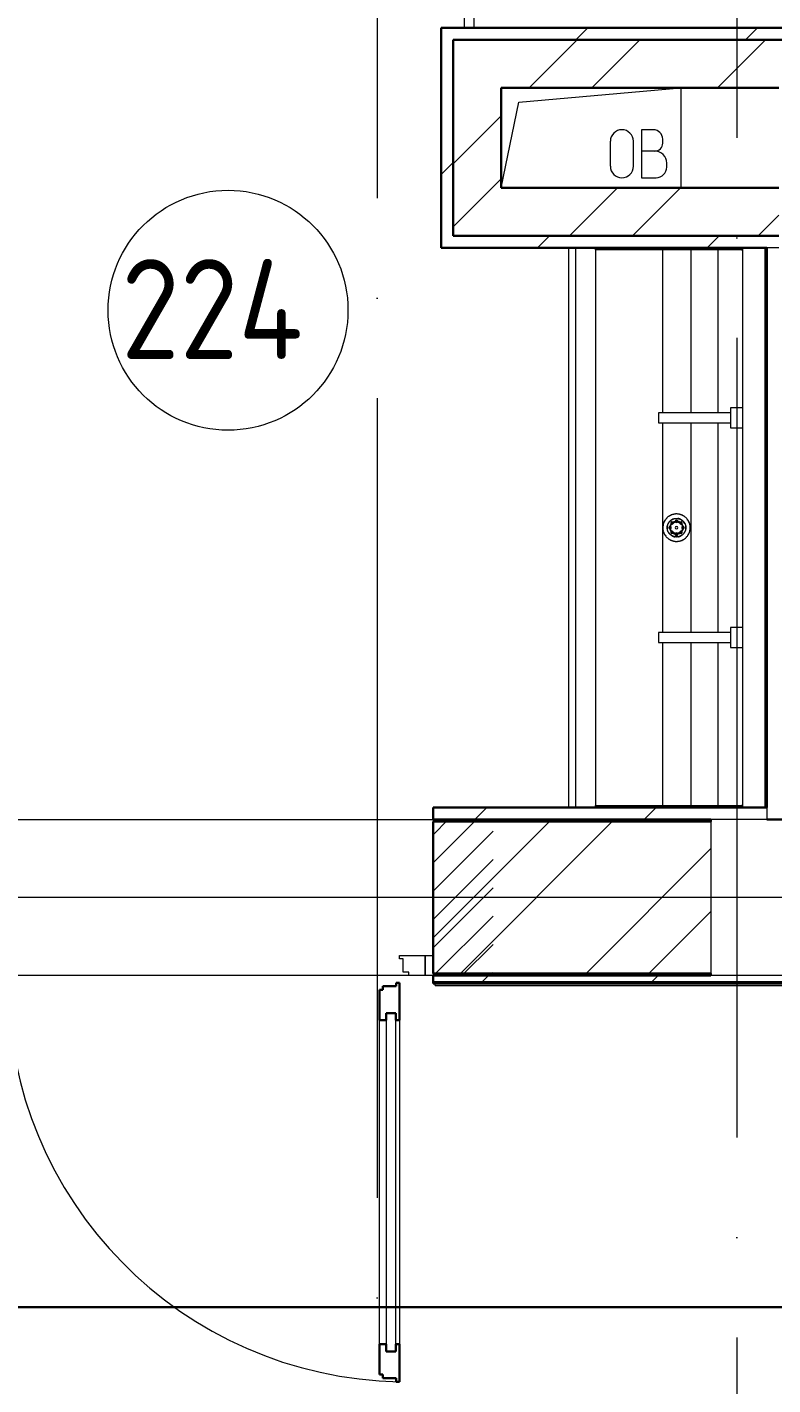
# Model space of a CAD drawing. Header units: millimetres. Extents: x -421858 to 614926, y -468665 to 141641.
# Drawn here: x 148601 to 150466, y -11256 to -7860 of the extents above; entities that cross this region are included whole.
import ezdxf

# ---------------------------------------------------------------- set-up
doc = ezdxf.new("R2010")
doc.units = ezdxf.units.MM
doc.linetypes.add('ADSK_Линия сетки', pattern=[25, 20, -2.5, 0, -2.5])
doc.linetypes.add('ADSK_Штриховая_ш2 п1_5', pattern=[4.5, 3, -1.5])
for name, color, linetype, lineweight in [('Витраж', 7, 'Continuous', 9), ('Двери', 252, 'Continuous', 9), ('лс', 5, 'Continuous', 30), ('Марки помещений', 252, 'Continuous', 20), ('Ограждение', 252, 'Continuous', 9), ('Оси', 252, 'Continuous', 9), ('Перекрытие', 252, 'Continuous', 18), ('Сантехника', 252, 'Continuous', 9), ('Стены внутренние', 7, 'Continuous', 18), ('Стены наружные', 7, 'Continuous', 18), ('Стены штриховка', 252, 'Continuous', 9)]:
    doc.layers.add(name, color=color, linetype=linetype, lineweight=lineweight)
doc.layers.add('Двери открывание', color=7, linetype='Continuous', lineweight=9, true_color=0xc0c0c0)
doc.styles.add('GOST Common_2', font='', dxfattribs={"width": 0.9, "height": 250})
doc.styles.get('GOST Common_2').set_extended_font_data('GOST type B')

# ---------------------------------------------------------------- blocks, each defined once
blk = doc.blocks.new('2 этаж')
at = {"layer": 'Двери', "lineweight": 18, "true_color": 0x636466}
h = blk.add_hatch(dxfattribs=at)
h.set_pattern_fill('FP_2', color=251, angle=180, style=0, pattern_type=2)
h.set_pattern_definition([(225, (149176.006, -10037.253), (35.3553, -35.3553), [])])
h.paths.add_polyline_path([(149616, -10232.3), (149766, -10232.3), (149766, -9842.3), (149616, -9842.3), (149616, -10054.3)])
h.paths.add_polyline_path([(148486, -10232.3), (148486, -9842.3), (148336, -9842.3), (148336, -10232.3)])
at = {"color": 251, "lineweight": 18, "true_color": 0x636466}
for p, q in [((149830.6, -8048.1), (150236, -8012.3)), ((150236, -8012.3), (150236, -8262.3)), ((149786, -8262.3), (149830.6, -8048.1)), ((150059.6, -8208.3), (150059.6, -8145.7)), ((150117, -8208.3), (150117, -8145.7)), ((150167.2, -8117), (150137.2, -8117)), ((150137.2, -8117), (150137.2, -8237)), ((150190.5, -8150.3), (150190.5, -8140.3)), ((150170.5, -8170.3), (150137.2, -8170.3)), ((150200.5, -8210.3), (150200.5, -8200.3)), ((150137.2, -8237), (150173.8, -8237))]:
    blk.add_line(p, q, dxfattribs=at)
for centre, radius, start, end in [((150088.3, -8145.7), 28.7, 0, 180), ((150167.2, -8140.3), 23.3, 0, 90), ((150170.5, -8150.3), 20, 270, 0), ((150170.5, -8200.3), 30, 0, 90), ((150088.3, -8208.3), 28.7, 180, 0), ((150173.8, -8210.3), 26.7, 270, 0)]:
    blk.add_arc(centre, radius, start, end, dxfattribs=at)
at = {"layer": 'Витраж', "color": 251, "lineweight": 18, "true_color": 0x636466}
for p, q in [((149693.5, -7837.3), (149693.5, -7862.3)), ((149718.5, -7862.3), (149718.5, -7837.3)), ((149693.5, -7862.3), (149718.5, -7862.3))]:
    blk.add_line(p, q, dxfattribs=at)
at = {"layer": 'Двери', "color": 251, "linetype": 'ADSK_Штриховая_ш2 п1_5', "true_color": 0x636466}
for p, q in [((149766, -9842.3), (149616, -9842.3)), ((149616, -9842.3), (149616, -10232.3)), ((149616, -10232.3), (149766, -10232.3))]:
    blk.add_line(p, q, dxfattribs=at)
at = {"layer": 'Двери', "color": 251, "true_color": 0x636466}
for p, q in [((149532, -10182.3), (149596, -10182.3)), ((149532, -10190.3), (149532, -10182.3)), ((149596, -10182.3), (149616, -10182.3)), ((149596, -10232.3), (149596, -10182.3)), ((149596, -10182.3), (149596, -10232.3)), ((149616, -10182.3), (149616, -10232.3)), ((149541, -10190.3), (149532, -10190.3)), ((149541, -10224.3), (149541, -10190.3)), ((149555, -10224.3), (149541, -10224.3)), ((149555, -10232.3), (149555, -10224.3)), ((149596, -10232.3), (149555, -10232.3)), ((149616, -10232.3), (149596, -10232.3)), ((149482, -11154.3), (149482, -10344.3)), ((149499, -10326.3), (149499, -11172.3)), ((149523, -10326.3), (149499, -10326.3)), ((149523, -11172.3), (149523, -10326.3)), ((149532, -10344.3), (149532, -11154.3)), ((149499, -11172.3), (149523, -11172.3))]:
    blk.add_line(p, q, dxfattribs=at)
at = {"layer": 'Двери', "color": 251, "lineweight": 30, "true_color": 0x636466}
for p, q in [((149524, -10250.3), (149532, -10250.3)), ((149524, -10259.3), (149524, -10250.3)), ((149532, -10250.3), (149532, -10344.3)), ((149482, -10268.3), (149490, -10268.3)), ((149482, -10344.3), (149482, -10268.3)), ((149490, -10268.3), (149490, -10259.3)), ((149490, -10259.3), (149524, -10259.3)), ((149482, -10344.3), (149499, -10344.3)), ((149499, -10344.3), (149499, -10326.3)), ((149499, -10326.3), (149523, -10326.3)), ((149523, -10326.3), (149523, -10344.3)), ((149523, -10344.3), (149532, -10344.3)), ((149482, -11230.3), (149482, -11154.3)), ((149482, -11154.3), (149499, -11154.3)), ((149499, -11154.3), (149499, -11172.3)), ((149523, -11154.3), (149532, -11154.3)), ((149523, -11172.3), (149523, -11154.3)), ((149532, -11154.3), (149532, -11248.3)), ((149499, -11172.3), (149523, -11172.3)), ((149490, -11230.3), (149482, -11230.3)), ((149490, -11239.3), (149490, -11230.3)), ((149524, -11239.3), (149490, -11239.3)), ((149524, -11248.3), (149524, -11239.3)), ((149532, -11248.3), (149524, -11248.3))]:
    blk.add_line(p, q, dxfattribs=at)
at = {"layer": 'Двери открывание', "color": 251, "true_color": 0x636466}
blk.add_arc((149550, -10250.3), 998, 180, 268.9666, dxfattribs=at)
at = {"layer": 'Марки помещений', "color": 251, "true_color": 0x636466}
blk.add_circle((149103.1, -8568.4), 300, dxfattribs=at)
at = {"layer": 'Ограждение', "color": 251, "true_color": 0x636466}
for q in [(149621, -10252.2), (151151, -10257.3)]:
    blk.add_line((149621, -10257.3), q, dxfattribs=at)
at = {"layer": 'Оси', "color": 251, "linetype": 'ADSK_Линия сетки', "ltscale": 100, "true_color": 0x636466}
for p, q in [((149476, 33713.4), (149476, -32263.4)), ((150376, -1137.3), (150376, -30993.4)), ((170543.3, -10037.3), (93565.9, -10037.3))]:
    blk.add_line(p, q, dxfattribs=at)
at = {"layer": 'Перекрытие', "color": 251, "ltscale": 100, "true_color": 0x636466}
blk.add_line((150236, -8012.3), (150236, -8262.3), dxfattribs=at)
at = {"layer": 'Сантехника', "color": 251, "true_color": 0x636466}
for p, q in [((149955, -8412.3), (149955, -9812.3)), ((149972, -8412.3), (149972, -9812.3)), ((150022, -8417.3), (150022, -8412.3)), ((150022, -8417.3), (150022, -9807.3)), ((150379.1, -8417.3), (150022, -8417.3)), ((150189.9, -8417.3), (150189.9, -8824.8)), ((150260.6, -8417.3), (150260.6, -8824.8)), ((150328.6, -8417.3), (150328.6, -8824.8)), ((150379.1, -8412.3), (150379.1, -8417.3)), ((150387.6, -8417.3), (150379.1, -8417.3)), ((150387.6, -8417.3), (150390, -8417.3)), ((150390, -8412.3), (150390, -8417.3)), ((150390, -8417.3), (150390, -8412.3)), ((150390, -8417.3), (150390, -9807.3)), ((150446, -8412.3), (150446, -9812.3)), ((150360, -8824.8), (150180, -8824.8)), ((150180, -8824.8), (150180, -8849.8)), ((150390, -8812.3), (150360, -8812.3)), ((150360, -8812.3), (150360, -8862.3)), ((150180, -8849.8), (150360, -8849.8)), ((150189.9, -8849.8), (150189.9, -9374.8)), ((150260.6, -8849.8), (150260.6, -9374.8)), ((150328.6, -8849.7), (150328.6, -9374.8)), ((150360, -8862.3), (150390, -8862.3)), ((150390, -9362.3), (150360, -9362.3)), ((150360, -9362.3), (150360, -9412.3)), ((150360, -9374.8), (150180, -9374.8)), ((150180, -9374.8), (150180, -9399.8)), ((150180, -9399.8), (150360, -9399.8)), ((150189.9, -9399.8), (150189.9, -9807.3)), ((150260.6, -9399.8), (150260.6, -9807.3)), ((150328.6, -9399.7), (150328.6, -9807.3)), ((150360, -9412.3), (150390, -9412.3)), ((150022, -9812.3), (150022, -9807.3)), ((150022, -9807.3), (150379.1, -9807.3)), ((150379.1, -9807.3), (150387.6, -9807.3)), ((150379.1, -9807.3), (150379.1, -9812.3)), ((150390, -9807.3), (150387.6, -9807.3)), ((150390, -9807.3), (150390, -9812.3)), ((150390, -9812.3), (150390, -9807.3))]:
    blk.add_line(p, q, dxfattribs=at)
at = {"layer": 'Сантехника', "color": 251, "true_color": 0x636466, "flags": 128}
for points in [[(150259.3, -9112.3), (150259.3, -9110.9), (150259.2, -9109.5), (150259.1, -9108.1), (150258.9, -9106.8), (150258.6, -9105.4), (150258.3, -9104.1), (150258, -9102.8), (150257.6, -9101.5), (150257.1, -9100.2), (150256.6, -9098.9), (150256, -9097.6), (150255.4, -9096.4), (150254.8, -9095.2), (150254.1, -9094), (150253.3, -9092.9), (150252.5, -9091.8), (150251.7, -9090.7), (150250.8, -9089.6), (150249.9, -9088.6), (150248.9, -9087.6), (150247.9, -9086.7), (150246.9, -9085.8), (150245.8, -9085), (150244.7, -9084.2), (150243.5, -9083.4), (150242.4, -9082.7), (150241.2, -9082), (150239.9, -9081.4), (150238.7, -9080.8), (150237.4, -9080.3), (150236.1, -9079.8), (150234.8, -9079.4), (150233.5, -9079), (150232.2, -9078.7), (150230.8, -9078.5), (150229.5, -9078.2), (150228.1, -9078.1), (150226.7, -9078), (150225.4, -9078), (150224, -9078), (150222.6, -9078), (150221.3, -9078.2), (150219.9, -9078.3), (150218.6, -9078.6), (150217.2, -9078.9), (150215.9, -9079.2), (150214.6, -9079.6), (150213.3, -9080), (150212, -9080.5), (150210.7, -9081.1), (150209.5, -9081.7), (150208.3, -9082.3), (150207.1, -9083), (150205.9, -9083.7), (150204.8, -9084.5), (150203.7, -9085.4), (150202.7, -9086.2), (150201.6, -9087.1), (150200.7, -9088.1), (150199.7, -9089.1), (150198.8, -9090.1), (150197.9, -9091.2), (150197.1, -9092.3), (150196.3, -9093.4), (150195.6, -9094.6), (150194.9, -9095.8), (150194.3, -9097), (150193.7, -9098.2), (150193.2, -9099.5), (150192.7, -9100.8), (150192.3, -9102.1), (150191.9, -9103.4), (150191.5, -9104.7), (150191.3, -9106.1), (150191, -9107.4), (150190.9, -9108.8), (150190.8, -9110.1), (150190.7, -9111.5), (150190.7, -9112.3)], [(150201.7, -9112.3), (150201.7, -9111.3), (150201.8, -9110.4), (150201.9, -9109.5), (150202, -9108.5), (150202.2, -9107.6), (150202.4, -9106.7), (150202.6, -9105.8), (150202.9, -9104.9), (150203.2, -9104), (150203.5, -9103.2), (150203.9, -9102.3), (150204.3, -9101.5), (150204.8, -9100.7), (150205.3, -9099.9), (150205.8, -9099.1), (150206.3, -9098.3), (150206.9, -9097.6), (150207.5, -9096.9), (150208.1, -9096.2), (150208.8, -9095.5), (150209.5, -9094.9), (150210.2, -9094.3), (150210.9, -9093.7), (150211.6, -9093.2), (150212.4, -9092.6), (150213.2, -9092.2), (150214, -9091.7), (150214.9, -9091.3), (150215.7, -9090.9), (150216.6, -9090.5), (150217.4, -9090.2), (150218.3, -9089.9), (150219.2, -9089.7), (150220.1, -9089.5), (150221, -9089.3), (150222, -9089.2), (150222.9, -9089), (150223.8, -9089), (150224.8, -9089), (150225.7, -9089), (150226.6, -9089), (150227.5, -9089.1), (150228.5, -9089.2), (150229.4, -9089.4), (150230.3, -9089.6), (150231.2, -9089.8), (150232.1, -9090.1), (150233, -9090.4), (150233.8, -9090.7), (150234.7, -9091.1), (150235.5, -9091.5), (150236.4, -9091.9), (150237.2, -9092.4), (150238, -9092.9), (150238.7, -9093.4), (150239.5, -9094), (150240.2, -9094.6), (150240.9, -9095.2), (150241.5, -9095.8), (150242.2, -9096.5), (150242.8, -9097.2), (150243.4, -9097.9), (150243.9, -9098.7), (150244.5, -9099.5), (150245, -9100.2), (150245.4, -9101.1), (150245.9, -9101.9), (150246.3, -9102.7), (150246.6, -9103.6), (150247, -9104.4), (150247.3, -9105.3), (150247.5, -9106.2), (150247.7, -9107.1), (150247.9, -9108), (150248.1, -9109), (150248.2, -9109.9), (150248.3, -9110.8), (150248.3, -9111.8), (150248.3, -9112.3)], [(150204.6, -9101.6), (150205, -9100.8), (150205.5, -9100), (150206, -9099.2), (150206.5, -9098.5), (150207.1, -9097.8), (150207.7, -9097.1), (150208.3, -9096.4), (150209, -9095.7), (150209.6, -9095.1), (150210.3, -9094.5), (150211, -9093.9)], [(150208.5, -9095.8), (150207.8, -9096.5), (150207.2, -9097.2), (150206.6, -9097.9), (150206.1, -9098.7), (150205.5, -9099.5), (150205, -9100.2), (150204.6, -9101.1)], [(150208.8, -9112.3), (150208.8, -9111.6), (150208.9, -9111), (150208.9, -9110.3), (150209, -9109.7), (150209.1, -9109), (150209.3, -9108.4), (150209.4, -9107.8), (150209.6, -9107.2), (150209.8, -9106.5), (150210.1, -9105.9), (150210.3, -9105.4), (150210.6, -9104.8), (150210.9, -9104.2), (150211.3, -9103.6), (150211.6, -9103.1), (150212, -9102.6), (150212.4, -9102.1), (150212.8, -9101.6), (150213.3, -9101.1), (150213.7, -9100.6), (150214.2, -9100.2), (150214.7, -9099.8), (150215.2, -9099.4), (150215.7, -9099), (150216.3, -9098.6)], [(150211.8, -9093.4), (150212.6, -9092.9), (150213.3, -9092.4), (150214.1, -9091.9), (150215, -9091.5), (150215.8, -9091.1), (150216.7, -9090.8), (150217.5, -9090.5)], [(150216.9, -9090.4), (150216.2, -9090.7), (150215.3, -9091.1), (150214.5, -9091.5)], [(150221.1, -9089.6), (150222, -9089.4), (150222.9, -9089.3), (150223.8, -9089.2), (150224.8, -9089.2), (150225.7, -9089.2), (150226.6, -9089.3), (150227.5, -9089.4), (150228.4, -9089.5), (150229.3, -9089.6), (150230.2, -9089.8), (150231.1, -9090), (150232, -9090.3), (150232.9, -9090.6), (150233.7, -9090.9), (150234.6, -9091.3), (150235.4, -9091.7), (150236.2, -9092.1), (150237, -9092.6), (150237.8, -9093.1), (150238.6, -9093.6)], [(150221.6, -9096.4), (150222.3, -9096.3), (150222.9, -9096.2), (150223.5, -9096.1), (150224.2, -9096.1), (150224.8, -9096.1), (150225.5, -9096.1), (150226.1, -9096.1), (150226.8, -9096.1), (150227.4, -9096.2), (150228.1, -9096.3)], [(150236, -9091.7), (150235.2, -9091.3), (150234.3, -9090.9), (150233.4, -9090.5), (150232.6, -9090.2), (150231.7, -9089.9), (150230.8, -9089.7), (150229.9, -9089.5), (150229, -9089.3), (150228, -9089.2)], [(150234, -9098.8), (150234.5, -9099.2), (150235.1, -9099.5), (150235.6, -9100), (150236, -9100.4), (150236.5, -9100.8), (150237, -9101.3), (150237.4, -9101.8), (150237.8, -9102.3), (150238.2, -9102.8), (150238.5, -9103.4), (150238.9, -9103.9), (150239.2, -9104.5), (150239.5, -9105), (150239.8, -9105.6), (150240, -9106.2), (150240.3, -9106.8), (150240.5, -9107.4), (150240.7, -9108.1), (150240.8, -9108.7), (150240.9, -9109.3), (150241, -9110), (150241.1, -9110.6), (150241.2, -9111.3), (150241.2, -9111.9), (150241.2, -9112.3)], [(150238.6, -9093.7), (150239.3, -9094.2), (150240, -9094.8), (150240.7, -9095.4), (150241.4, -9096), (150242, -9096.7), (150242.6, -9097.4), (150243.2, -9098.1), (150243.7, -9098.8), (150244.3, -9099.6), (150244.7, -9100.4), (150245.2, -9101.2)], [(150245.2, -9100.7), (150244.7, -9099.9), (150244.2, -9099.1), (150243.7, -9098.3), (150243.1, -9097.6), (150242.5, -9096.9), (150241.9, -9096.2), (150241.2, -9095.5)], [(150190.7, -9112.3), (150190.7, -9113.6), (150190.8, -9115), (150191, -9116.4), (150191.1, -9117.7), (150191.4, -9119.1), (150191.7, -9120.4), (150192, -9121.7), (150192.4, -9123), (150192.9, -9124.3), (150193.4, -9125.6), (150194, -9126.9), (150194.6, -9128.1), (150195.2, -9129.3), (150195.9, -9130.5), (150196.7, -9131.6), (150197.5, -9132.7), (150198.3, -9133.8), (150199.2, -9134.9), (150200.1, -9135.9), (150201.1, -9136.9), (150202.1, -9137.8), (150203.2, -9138.7), (150204.2, -9139.5), (150205.3, -9140.4), (150206.5, -9141.1), (150207.6, -9141.8), (150208.8, -9142.5), (150210.1, -9143.1), (150211.3, -9143.7), (150212.6, -9144.2), (150213.9, -9144.7), (150215.2, -9145.1), (150216.5, -9145.5), (150217.8, -9145.8), (150219.2, -9146.1), (150220.5, -9146.3), (150221.9, -9146.4), (150223.3, -9146.5), (150224.6, -9146.6), (150226, -9146.5), (150227.4, -9146.5), (150228.7, -9146.3), (150230.1, -9146.2), (150231.5, -9145.9), (150232.8, -9145.7), (150234.1, -9145.3), (150235.4, -9144.9), (150236.7, -9144.5), (150238, -9144), (150239.3, -9143.4), (150240.5, -9142.8), (150241.7, -9142.2), (150242.9, -9141.5), (150244.1, -9140.8), (150245.2, -9140), (150246.3, -9139.2), (150247.3, -9138.3), (150248.4, -9137.4), (150249.4, -9136.4), (150250.3, -9135.4), (150251.2, -9134.4), (150252.1, -9133.3), (150252.9, -9132.2), (150253.7, -9131.1), (150254.4, -9129.9), (150255.1, -9128.7), (150255.7, -9127.5), (150256.3, -9126.3), (150256.8, -9125), (150257.3, -9123.7), (150257.8, -9122.4), (150258.1, -9121.1), (150258.5, -9119.8), (150258.7, -9118.4), (150259, -9117.1), (150259.1, -9115.7), (150259.2, -9114.4), (150259.3, -9113), (150259.3, -9112.3)], [(150202.1, -9108), (150201.9, -9109), (150201.8, -9109.9), (150201.8, -9110.8), (150201.7, -9111.8), (150201.7, -9112.3)], [(150201.7, -9112.3), (150201.7, -9113.2), (150201.8, -9114.1), (150201.9, -9115), (150202, -9116)], [(150248.3, -9112.3), (150248.3, -9113.2), (150248.2, -9114.1), (150248.1, -9115), (150248, -9116), (150247.8, -9116.9), (150247.6, -9117.8), (150247.4, -9118.7), (150247.1, -9119.6), (150246.8, -9120.5), (150246.5, -9121.3), (150246.1, -9122.2), (150245.7, -9123), (150245.2, -9123.8), (150244.7, -9124.6), (150244.2, -9125.4), (150243.7, -9126.2), (150243.1, -9126.9), (150242.5, -9127.6), (150241.9, -9128.3), (150241.2, -9129), (150240.6, -9129.6), (150239.9, -9130.2), (150239.1, -9130.8), (150238.4, -9131.3), (150237.6, -9131.9), (150236.8, -9132.3), (150236, -9132.8), (150235.2, -9133.2), (150234.3, -9133.6), (150233.4, -9134), (150232.6, -9134.3), (150231.7, -9134.6), (150230.8, -9134.8), (150229.9, -9135), (150229, -9135.2), (150228, -9135.4), (150227.1, -9135.5), (150226.2, -9135.5), (150225.3, -9135.6), (150224.3, -9135.5), (150223.4, -9135.5), (150222.5, -9135.4), (150221.5, -9135.3), (150220.6, -9135.1), (150219.7, -9134.9), (150218.8, -9134.7), (150217.9, -9134.4), (150217, -9134.1), (150216.2, -9133.8), (150215.3, -9133.4), (150214.5, -9133), (150213.6, -9132.6), (150212.8, -9132.1), (150212.1, -9131.6), (150211.3, -9131.1), (150210.6, -9130.5), (150209.8, -9129.9), (150209.1, -9129.3), (150208.5, -9128.7), (150207.8, -9128), (150207.2, -9127.3), (150206.6, -9126.6), (150206.1, -9125.8), (150205.5, -9125.1), (150205, -9124.3), (150204.6, -9123.5), (150204.1, -9122.6), (150203.7, -9121.8), (150203.4, -9120.9), (150203.1, -9120.1), (150202.8, -9119.2), (150202.5, -9118.3), (150202.3, -9117.4), (150202.1, -9116.5), (150201.9, -9115.5), (150201.8, -9114.6), (150201.8, -9113.7), (150201.7, -9112.8), (150201.7, -9112.3)], [(150202, -9112.3), (150202, -9111.3), (150202, -9110.4), (150202.1, -9109.5), (150202.3, -9108.6), (150202.4, -9107.7), (150202.6, -9106.8)], [(150202.5, -9117.3), (150202.3, -9116.4), (150202.2, -9115.5), (150202.1, -9114.6), (150202, -9113.7), (150202, -9112.8), (150202, -9112.3)], [(150238.2, -9131.1), (150237.5, -9131.6), (150236.7, -9132.1), (150235.9, -9132.6), (150235, -9133), (150234.2, -9133.4), (150233.4, -9133.7), (150232.5, -9134), (150231.6, -9134.3), (150230.7, -9134.6), (150229.8, -9134.8), (150228.9, -9135), (150228, -9135.1), (150227.1, -9135.2), (150226.2, -9135.3), (150225.3, -9135.3), (150224.3, -9135.3), (150223.4, -9135.2), (150222.5, -9135.2), (150221.6, -9135), (150220.7, -9134.9), (150219.8, -9134.7), (150218.9, -9134.5), (150218, -9134.2), (150217.1, -9133.9), (150216.3, -9133.6), (150215.4, -9133.2), (150214.6, -9132.8), (150213.8, -9132.4), (150213, -9131.9), (150212.2, -9131.4), (150211.4, -9130.9), (150210.7, -9130.3), (150210, -9129.7), (150209.3, -9129.1), (150208.7, -9128.5), (150208, -9127.8), (150207.4, -9127.1), (150206.8, -9126.4), (150206.3, -9125.7), (150205.8, -9124.9), (150205.3, -9124.1), (150204.8, -9123.3)], [(150204.8, -9123.8), (150205.3, -9124.6), (150205.8, -9125.4), (150206.3, -9126.2), (150206.9, -9126.9), (150207.5, -9127.6), (150208.1, -9128.3), (150208.8, -9129)], [(150216, -9125.7), (150215.5, -9125.4), (150215, -9125), (150214.5, -9124.5), (150214, -9124.1), (150213.5, -9123.7), (150213.1, -9123.2), (150212.6, -9122.7), (150212.2, -9122.2), (150211.8, -9121.7), (150211.5, -9121.2), (150211.1, -9120.6), (150210.8, -9120), (150210.5, -9119.5), (150210.2, -9118.9), (150210, -9118.3), (150209.7, -9117.7), (150209.5, -9117.1), (150209.4, -9116.4), (150209.2, -9115.8), (150209.1, -9115.2), (150209, -9114.5), (150208.9, -9113.9), (150208.8, -9113.3), (150208.8, -9112.6), (150208.8, -9112.3)], [(150214, -9132.8), (150214.9, -9133.2), (150215.7, -9133.6), (150216.6, -9134), (150217.4, -9134.3), (150218.3, -9134.6), (150219.2, -9134.8), (150220.1, -9135), (150221, -9135.2), (150222, -9135.4)], [(150228.4, -9128.1), (150227.8, -9128.2), (150227.1, -9128.3), (150226.5, -9128.4), (150225.8, -9128.4), (150225.2, -9128.5), (150224.5, -9128.4), (150223.9, -9128.4), (150223.2, -9128.4), (150222.6, -9128.3), (150222, -9128.2)], [(150228.5, -9135.3), (150229.4, -9135.1), (150230.3, -9134.9), (150231.2, -9134.7), (150232.1, -9134.4), (150233, -9134.1), (150233.8, -9133.8), (150234.7, -9133.4), (150235.5, -9133)], [(150241.2, -9112.3), (150241.2, -9112.9), (150241.2, -9113.5), (150241.1, -9114.2), (150241, -9114.8), (150240.9, -9115.5), (150240.7, -9116.1), (150240.6, -9116.7), (150240.4, -9117.3), (150240.2, -9118), (150239.9, -9118.6), (150239.7, -9119.2), (150239.4, -9119.7), (150239.1, -9120.3), (150238.7, -9120.9), (150238.4, -9121.4), (150238, -9121.9), (150237.6, -9122.4), (150237.2, -9122.9), (150236.7, -9123.4), (150236.3, -9123.9), (150235.8, -9124.3), (150235.3, -9124.7), (150234.8, -9125.1), (150234.3, -9125.5), (150233.8, -9125.9)], [(150245.4, -9122.9), (150245, -9123.7), (150244.5, -9124.5), (150244, -9125.3), (150243.5, -9126), (150242.9, -9126.7), (150242.3, -9127.4), (150241.7, -9128.1), (150241.1, -9128.8), (150240.4, -9129.4), (150239.7, -9130), (150239, -9130.6)], [(150241.5, -9128.7), (150242.2, -9128), (150242.8, -9127.3), (150243.4, -9126.6), (150243.9, -9125.8), (150244.5, -9125.1), (150245, -9124.3), (150245.4, -9123.5)], [(150248, -9112.3), (150248, -9113.2), (150248, -9114.1), (150247.9, -9115), (150247.7, -9115.9), (150247.6, -9116.8), (150247.4, -9117.7)], [(150247.5, -9107.2), (150247.7, -9108.1), (150247.8, -9109), (150247.9, -9109.9), (150248, -9110.8), (150248, -9111.8), (150248, -9112.3)], [(150247.9, -9116.5), (150248.1, -9115.5), (150248.2, -9114.6), (150248.3, -9113.7), (150248.3, -9112.8), (150248.3, -9112.3)], [(150248.3, -9112.3), (150248.3, -9111.3), (150248.2, -9110.4), (150248.1, -9109.5), (150248, -9108.5)]]:
    blk.add_lwpolyline(points, dxfattribs=at)
at = {"layer": 'Сантехника', "color": 251, "true_color": 0x636466}
for centre, radius, start, end in [((150225, -9112.3), 34.3, 145.0376, 161.2102), ((150225, -9112.3), 34.3, 133.5244, 136.5478), ((150225, -9112.3), 34.3, 112.2071, 128.5595), ((150225, -9112.3), 23, 144, 154.1058), ((150225, -9112.3), 15.9, 0, 180), ((150213.6, -9100.8), 3, 45, 225), ((150213.6, -9100.8), 3, 135, 195), ((150225, -9112.3), 18.1, 136.1528, 141.4432), ((150213.6, -9100.8), 3, 225, 45), ((150213.6, -9100.8), 3, 90, 120), ((150225, -9112.3), 16.2, 120, 140.552), ((150225, -9112.3), 13.9, 45, 135), ((150225, -9112.3), 13.9, 45, 135), ((150213.6, -9100.8), 3, 330, 45), ((150225, -9112.3), 16.2, 110.5449, 119.8805), ((150225, -9112.3), 14.1, 113.7949, 123.75), ((150225, -9112.3), 14.1, 102.5449, 112.5), ((150225, -9112.3), 16.2, 39.3943, 101.028), ((150225, -9096.1), 3, 0, 180), ((150225, -9096.1), 3, 0, 180), ((150225, -9096.1), 3, 180, 255), ((150225, -9096.1), 3, 180, 0), ((150225, -9112.3), 34.3, 81.2405, 94.5295), ((150225, -9112.3), 14.1, 91.2949, 101.25), ((150225, -9112.3), 18.1, 83.5568, 96.4432), ((150225, -9112.3), 14.1, 80.5238, 95.3542), ((150225, -9112.3), 14.1, 80.0449, 90), ((150225, -9096.1), 3, 285, 0), ((150225, -9112.3), 14.1, 68.7949, 77.4342), ((150225, -9112.3), 14.1, 57.5449, 67.5), ((150225, -9112.3), 34.3, 75.5624, 79.0767), ((150236.5, -9100.8), 3, 135, 210), ((150236.5, -9100.8), 3, 135, 315), ((150236.5, -9100.8), 3, 315, 135), ((150225, -9112.3), 34.3, 56.5875, 72.8932), ((150236.5, -9100.8), 3, 60, 90), ((150236.5, -9100.8), 3, 345, 45), ((150225, -9112.3), 23, 25.3123, 36), ((150225, -9112.3), 34.3, 20.4173, 38.2302), ((150225, -9112.3), 34.3, 170.2639, 180), ((150225, -9112.3), 34.3, 180, 184.4583), ((150225, -9112.3), 34.3, 186.4389, 190.0463), ((150225, -9112.3), 34.3, 200.4173, 218.2302), ((150225, -9112.3), 23, 205.8809, 216), ((150208.8, -9112.3), 3, 90, 180), ((150208.8, -9112.3), 3, 150, 180), ((150208.8, -9112.3), 3, 180, 210), ((150208.8, -9112.3), 3, 180, 270), ((150208.8, -9112.3), 3, 90, 105), ((150208.8, -9112.3), 3, 255, 270), ((150225, -9112.3), 16.2, 158.4339, 180), ((150208.8, -9112.3), 3, 30, 90), ((150208.8, -9112.3), 3, 0, 90), ((150208.8, -9112.3), 3, 270, 0), ((150208.8, -9112.3), 3, 270, 330), ((150225, -9112.3), 15.9, 180, 0), ((150213.6, -9123.7), 3, 135, 315), ((150213.6, -9123.7), 3, 165, 225), ((150225, -9112.3), 14.1, 173.2684, 180), ((150225, -9112.3), 14.1, 180, 186.7316), ((150213.6, -9100.8), 3, 210, 225), ((150213.6, -9123.7), 3, 135, 150), ((150213.6, -9100.8), 3, 225, 285), ((150213.6, -9123.7), 3, 75, 135), ((150213.6, -9123.7), 3, 315, 135), ((150213.6, -9123.7), 3, 240, 270), ((150225, -9112.3), 16.2, 219.3943, 240), ((150225, -9112.3), 14.1, 136.2949, 141.7649), ((150225, -9112.3), 14.1, 218.2351, 223.9052), ((150225, -9112.3), 14.1, 127.179, 137.7972), ((150225, -9112.3), 14.1, 126.3903, 135), ((150225, -9112.3), 13.9, 224.5478, 315.4522), ((150225, -9112.3), 14.1, 225.4361, 232.821), ((150225, -9112.3), 13.9, 225, 315), ((150225, -9112.3), 14.1, 226.2949, 233.6097), ((150213.6, -9123.7), 3, 315, 30), ((150225, -9112.3), 16.2, 240.1195, 279.9678), ((150225, -9112.3), 14.1, 237.5449, 247.5), ((150225, -9112.3), 14.1, 248.7949, 258.75), ((150225, -9112.3), 3, 0, 180), ((150225, -9112.3), 3, 180, 0), ((150225, -9128.5), 3, 0, 180), ((150225, -9128.5), 3, 105, 180), ((150225, -9128.5), 3, 180, 0), ((150225, -9128.5), 3, 180, 0), ((150225, -9112.3), 14.1, 260.0449, 270), ((150225, -9112.3), 18.1, 263.5568, 276.4432), ((150225, -9112.3), 14.1, 264.6458, 280.001), ((150225, -9112.3), 14.1, 271.2949, 281.25), ((150225, -9128.5), 3, 0, 75), ((150225, -9112.3), 14.1, 282.5658, 292.5), ((150225, -9112.3), 16.2, 290.5449, 335.2568), ((150225, -9112.3), 14.1, 293.7949, 303.75), ((150225, -9112.3), 14.1, 46.2949, 56.25), ((150225, -9112.3), 14.1, 305.0449, 315), ((150225, -9112.3), 14.1, 41.7766, 52.7822), ((150236.5, -9123.7), 3, 45, 225), ((150236.5, -9123.7), 3, 150, 225), ((150236.5, -9123.7), 3, 225, 45), ((150225, -9112.3), 14.1, 38.2351, 45), ((150225, -9112.3), 14.1, 316.2949, 321.7649), ((150236.5, -9100.8), 3, 255, 315), ((150236.5, -9123.7), 3, 45, 105), ((150236.5, -9123.7), 3, 270, 300), ((150241.2, -9112.3), 3, 90, 180), ((150241.2, -9112.3), 3, 180, 270), ((150236.5, -9100.8), 3, 315, 330), ((150241.2, -9112.3), 3, 90, 148.9031), ((150241.2, -9112.3), 3, 211.0969, 270), ((150236.5, -9123.7), 3, 30, 45), ((150236.5, -9123.7), 3, 315, 15), ((150225, -9112.3), 13.9, 0, 2.9889), ((150225, -9112.3), 13.9, 0, 2.9889), ((150225, -9112.3), 13.9, 357.0111, 0), ((150225, -9112.3), 13.9, 357.0111, 0), ((150225, -9112.3), 14.1, 0, 5.1622), ((150225, -9112.3), 14.1, 354.8378, 0), ((150225, -9112.3), 16.2, 338.4339, 0), ((150241.2, -9112.3), 3, 75, 90), ((150241.2, -9112.3), 3, 0, 90), ((150241.2, -9112.3), 3, 270, 0), ((150241.2, -9112.3), 3, 270, 285), ((150225, -9112.3), 23, 324, 334.1058), ((150241.2, -9112.3), 3, 0, 30), ((150241.2, -9112.3), 3, 330, 0), ((150225, -9112.3), 34.3, 325.0376, 341.2102), ((150225, -9112.3), 34.3, 344.3157, 347.198), ((150225, -9112.3), 34.3, 6.4389, 10.0463), ((150225, -9112.3), 34.3, 350.2639, 0), ((150225, -9112.3), 34.3, 0, 4.4583), ((150225, -9112.3), 34.3, 236.5875, 252.8932), ((150225, -9112.3), 34.3, 255.5624, 259.0767), ((150225, -9112.3), 34.3, 261.2405, 274.5295), ((150225, -9112.3), 34.3, 292.2071, 310.7179), ((150225, -9112.3), 34.3, 313.5244, 316.5478)]:
    blk.add_arc(centre, radius, start, end, dxfattribs=at)
at = {"layer": 'Стены внутренние', "color": 251, "true_color": 0x636466}
for p, q in [((148486, -9842.3), (149616, -9842.3)), ((150451, -9842.3), (150311, -9842.3)), ((150311, -9847.3), (150311, -10227.3)), ((149555, -10232.3), (148547, -10232.3))]:
    blk.add_line(p, q, dxfattribs=at)
at = {"layer": 'Стены внутренние', "color": 251, "lineweight": 30, "true_color": 0x636466}
for p, q in [((150311, -9842.3), (150311, -9847.3)), ((150311, -10227.3), (150311, -10232.3))]:
    blk.add_line(p, q, dxfattribs=at)
at = {"layer": 'Стены наружные', "color": 251, "lineweight": 30, "true_color": 0x636466}
for p, q in [((150911, -7862.3), (149636, -7862.3)), ((149636, -7862.3), (149636, -8412.3)), ((150941, -7892.3), (149666, -7892.3)), ((149666, -8382.3), (149666, -7892.3)), ((149786, -8012.3), (150481, -8012.3)), ((149786, -8262.3), (149786, -8012.3)), ((150481, -8262.3), (149786, -8262.3)), ((150481, -8382.3), (149666, -8382.3)), ((149636, -8412.3), (150451, -8412.3)), ((150451, -8412.3), (150451, -9812.3)), ((150451, -9812.3), (149616, -9812.3)), ((149616, -9812.3), (149616, -9842.3)), ((149616, -9842.3), (150311, -9842.3)), ((150311, -9847.3), (149616, -9847.3)), ((149616, -9847.3), (149616, -10227.3)), ((150451, -9842.3), (151061, -9842.3)), ((149616, -10227.3), (150311, -10227.3)), ((150311, -10232.3), (149616, -10232.3)), ((149616, -10232.3), (149616, -10252.3)), ((149616, -10252.3), (151146, -10252.3))]:
    blk.add_line(p, q, dxfattribs=at)
at = {"layer": 'Стены наружные', "color": 251, "linetype": 'Continuous', "lineweight": 9, "true_color": 0x636466}
for p, q in [((149973.1, -7892.3), (150003.1, -7862.3)), ((150397.4, -7892.3), (150427.4, -7862.3)), ((149856.3, -8012.3), (149976.3, -7892.3)), ((150013.4, -8012.3), (150133.4, -7892.3)), ((150327.7, -8012.3), (150447.7, -7892.3)), ((149666, -8202.5), (149786, -8082.5)), ((149636, -8229.3), (149666, -8199.3)), ((149666, -8359.7), (149786, -8239.7)), ((149957.7, -8382.3), (150077.7, -8262.3)), ((150114.9, -8382.3), (150234.9, -8262.3)), ((150429.2, -8382.3), (150481, -8330.5)), ((149877.4, -8412.3), (149907.4, -8382.3)), ((150301.6, -8412.3), (150331.6, -8382.3)), ((149720.2, -9842.3), (149750.2, -9812.3)), ((150144.4, -9842.3), (150174.4, -9812.3)), ((149616, -10138.4), (149907.1, -9847.3)), ((149684.3, -10227.3), (150064.3, -9847.3)), ((149998.6, -10227.3), (150311, -9914.8)), ((150155.7, -10227.3), (150311, -10072)), ((149663.7, -10252.3), (149668.7, -10247.3)), ((149734.4, -10252.3), (149739.4, -10247.3)), ((149739.4, -10247.3), (149754.4, -10232.3)), ((149805.1, -10252.3), (149810.1, -10247.3)), ((149875.8, -10252.3), (149880.8, -10247.3)), ((149946.5, -10252.3), (149951.5, -10247.3)), ((150017.3, -10252.3), (150022.3, -10247.3)), ((150088, -10252.3), (150093, -10247.3)), ((150158.7, -10252.3), (150163.7, -10247.3)), ((150163.7, -10247.3), (150178.7, -10232.3)), ((150229.4, -10252.3), (150234.4, -10247.3)), ((150300.1, -10252.3), (150305.1, -10247.3)), ((150370.8, -10252.3), (150375.8, -10247.3)), ((150441.5, -10252.3), (150446.5, -10247.3))]:
    blk.add_line(p, q, dxfattribs=at)
at = {"layer": 'Стены наружные', "color": 251, "true_color": 0x636466}
blk.add_line((151061, -10232.3), (150311, -10232.3), dxfattribs=at)
at = {"layer": 'Стены штриховка', "color": 251, "true_color": 0x636466}
for p, q in [((150481, -8412.3), (150451, -8412.3)), ((150451, -9812.3), (150451, -9842.3)), ((149616, -10247.3), (151146, -10247.3))]:
    blk.add_line(p, q, dxfattribs=at)
at = {"layer": 'Марки помещений', "color": 251, "true_color": 0x636466, "style": 'GOST Common_2', "width": 0.9}
blk.add_text('224', height=250, dxfattribs=at).set_placement((148835.7, -8690.7))

msp = doc.modelspace()

# ---------------------------------------------------------------- linework, layer by layer
at = {"layer": 'лс', "color": 116, "linetype": 'Continuous', "ltscale": 100, "true_color": 0x136734, "transparency": 33554687}
msp.add_line((147484.9, -11061.6), (160080.4, -11061.6), dxfattribs=at)

# ---------------------------------------------------------------- block references
msp.add_blockref('2 этаж', (0, 0))

doc.saveas('drawing.dxf')
